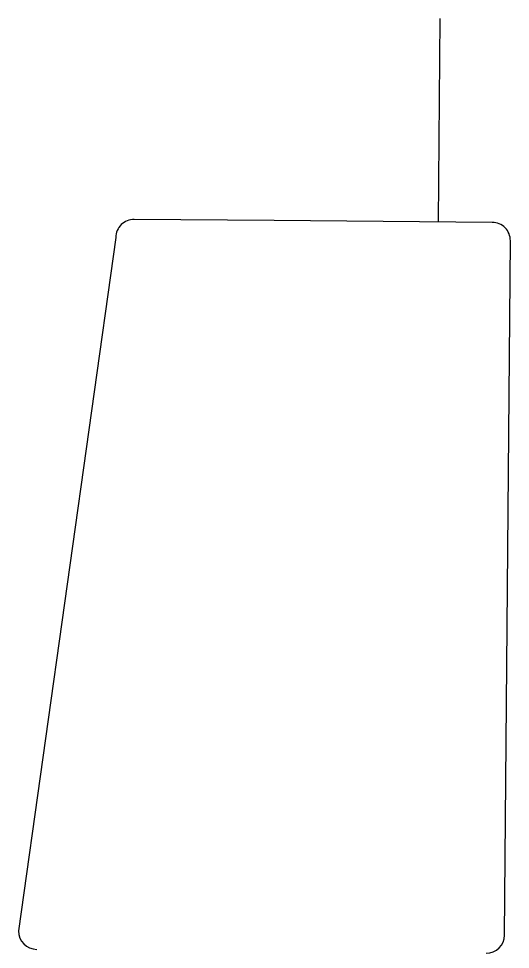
# Paper-space layout 'office1 floor1' of a CAD drawing. Header units: inches. Extents: x 0.3 to 10.8, y 1.4 to 4.2.
# Drawn here: x 2.9415 to 2.9897, y 2.1224 to 2.2136 of the extents above; entities that cross this region are included whole.
import ezdxf

# ---------------------------------------------------------------- set-up
doc = ezdxf.new("R2010")
doc.units = ezdxf.units.IN
doc.header["$MEASUREMENT"] = 0
doc.layers.get('0').update_dxf_attribs({"lineweight": 0})

psp = doc.layouts.new('office1 floor1')

# ---------------------------------------------------------------- linework, layer by layer
at = {"color": 7, "linetype": 'ByBlock', "lineweight": -2}
for p, q in [((2.982760922078373, 2.213585321662559), (2.982593824452418, 2.193667173382268)), ((2.966525404510666, 2.193801974809953), (2.952816676473167, 2.193916980275199)), ((2.987880687111526, 2.193622820755377), (2.966525404510666, 2.193801974809953)), ((2.951011757876647, 2.192142093435701), (2.941491640902925, 2.124200869543768)), ((2.989084970567388, 2.123801598874326), (2.98965557395104, 2.191817902158834))]:
    psp.add_line(p, q, dxfattribs=at)
for centre, radius, start, end in [((2.95279969512198, 2.192129076286402), 0.001787984630653773, 89.45582620529211, 179.5828631341264), ((2.987865671233007, 2.191832918037359), 0.001789965702623297, 359.519344669695, 89.51934466969502), ((2.943281543620934, 2.124185853665257), 0.001789965702620277, 179.519344669695, 269.519344669695), ((2.987295067849371, 2.123816614752844), 0.001789965702621787, 269.519344669695, 359.519344669695)]:
    psp.add_arc(centre, radius, start, end, dxfattribs=at)

doc.saveas('drawing.dxf')
